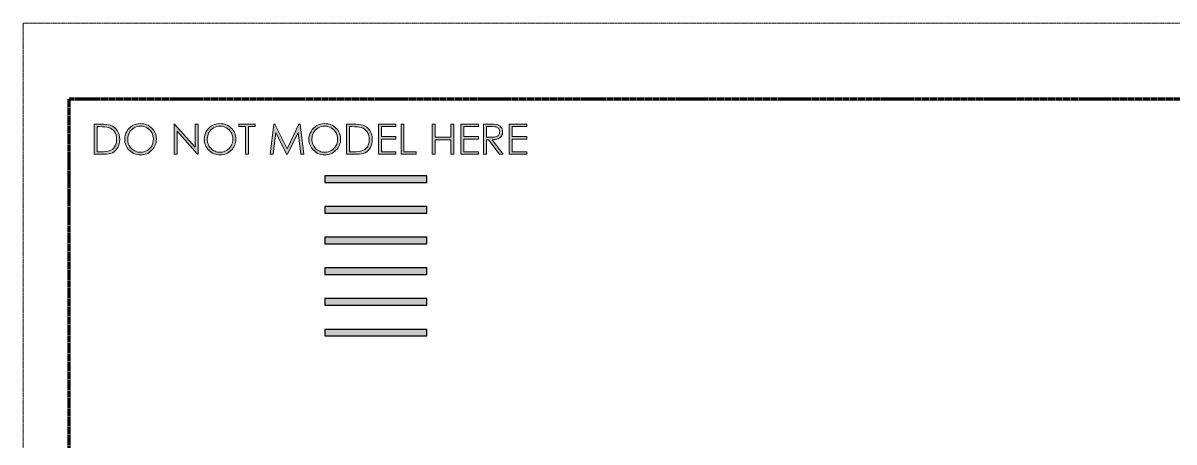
# Model space of a CAD drawing. Header units: inches. Extents: x -10205 to 13964, y -460 to 30702.
# Drawn here: x -195 to 1155, y 514 to 1005 of the extents above; entities that cross this region are included whole.
import ezdxf

# ---------------------------------------------------------------- set-up
doc = ezdxf.new("R2010")
doc.units = ezdxf.units.IN
doc.header["$MEASUREMENT"] = 0
doc.linetypes.add('Aligning Line 1_8_', pattern=[0.25, 0.125, -0.125])
doc.linetypes.add('Double Dash 3_8_', pattern=[1, 0.375, -0.125, 0.125, -0.125, 0.125, -0.125])
for name, color, linetype, lineweight in [('0-1', 7, 'Continuous', 5), ('A-GENM', 5, 'Continuous', 9), ('A-GENM-9', 5, 'Continuous', 5), ('A-WALL-1', 8, 'Continuous', 9), ('A-WALL-2', 23, 'Continuous', 9), ('A-WALL-3', 253, 'Continuous', 25), ('C-PROP-LINE-1', 43, 'Double Dash 3_8_', 70), ('G-ANNO-SYMB', 111, 'Aligning Line 1_8_', 9)]:
    doc.layers.add(name, color=color, linetype=linetype, lineweight=lineweight)
doc.layers.add('0-3', color=255, linetype='Continuous', lineweight=5, transparency=0.9)

# ---------------------------------------------------------------- blocks, each defined once
blk = doc.blocks.new('Family - ___-1195306-SITE PLAN - CAD FILE')
at = {"layer": 'C-PROP-LINE-1'}
for p, q in [((-141.2, -272.7), (-141.2, 916.2)), ((-141.2, 916.2), (1551.6, 916.2))]:
    blk.add_line(p, q, dxfattribs=at)
blk = doc.blocks.new('1750 Ox - 2nd Phase_rvt-1-SITE PLAN - CAD FILE')
at = {"layer": 'A-WALL-1'}
for points in [[(158.6, 818.2), (278.6, 818.2), (278.6, 825.8), (158.6, 825.8)], [(217.6, 782.2), (278.6, 782.2), (278.6, 789.8), (158.6, 789.8), (158.6, 782.2)], [(158.6, 710.2), (278.6, 710.2), (278.6, 717.8), (158.6, 717.8)], [(158.6, 674.2), (278.6, 674.2), (278.6, 681.8), (158.6, 681.8)], [(217.6, 638.2), (278.6, 638.2), (278.6, 645.8), (158.6, 645.8), (158.6, 638.2)]]:
    blk.add_hatch(color=256, dxfattribs=at).paths.add_polyline_path(points, flags=0)
at = {"layer": 'A-WALL-2'}
blk.add_hatch(color=256, dxfattribs=at).paths.add_polyline_path([(217.6, 746.2), (278.6, 746.2), (278.6, 753.8), (158.6, 753.8), (158.6, 746.2)], flags=0)
at = {"layer": 'A-WALL-3'}
for p, q in [((278.6, 825.8), (158.6, 825.8)), ((158.6, 825.8), (158.6, 818.2)), ((278.6, 818.2), (278.6, 825.8)), ((158.6, 818.2), (278.6, 818.2)), ((278.6, 789.8), (158.6, 789.8)), ((158.6, 789.8), (158.6, 782.2)), ((278.6, 782.2), (278.6, 789.8)), ((158.6, 782.2), (278.6, 782.2)), ((278.6, 753.8), (158.6, 753.8)), ((158.6, 753.8), (158.6, 746.2)), ((158.6, 746.2), (278.6, 746.2)), ((278.6, 746.2), (278.6, 753.8)), ((278.6, 717.8), (158.6, 717.8)), ((158.6, 717.8), (158.6, 710.2)), ((278.6, 710.2), (278.6, 717.8)), ((158.6, 710.2), (278.6, 710.2)), ((278.6, 681.8), (158.6, 681.8)), ((158.6, 681.8), (158.6, 674.2)), ((278.6, 674.2), (278.6, 681.8)), ((158.6, 674.2), (278.6, 674.2)), ((278.6, 645.8), (158.6, 645.8)), ((158.6, 645.8), (158.6, 638.2)), ((158.6, 638.2), (278.6, 638.2)), ((278.6, 638.2), (278.6, 645.8))]:
    blk.add_line(p, q, dxfattribs=at)
at = {"layer": '0-3'}
blk.add_blockref('Family - ___-1195306-SITE PLAN - CAD FILE', (0, 0), dxfattribs=at)

msp = doc.modelspace()

# ---------------------------------------------------------------- block references
at = {"layer": '0-1'}
msp.add_blockref('1750 Ox - 2nd Phase_rvt-1-SITE PLAN - CAD FILE', (0, 0), dxfattribs=at)

# ---------------------------------------------------------------- next in the draw order: hatches: boundary and pattern name
at = {"layer": 'A-GENM'}
h = msp.add_hatch(color=256, dxfattribs=at)
h.paths.add_polyline_path([(-108.6, 851.1), (-100.8, 851.1), (-97.6, 851.2), (-94.8, 851.6), (-92.3, 852.2), (-90.4, 853), (-88.6, 854.1), (-87, 855.5), (-85.6, 857.1), (-84.3, 859), (-83.3, 861.1), (-82.6, 863.4), (-82.2, 865.8), (-82, 868.4), (-82.2, 871.4), (-82.7, 874.1), (-83.7, 876.7), (-84.9, 879), (-86.6, 881.1), (-88.4, 882.8), (-91.1, 884.4), (-93.1, 885.3), (-95.2, 885.8), (-97.8, 886.2), (-101, 886.5), (-108.6, 886.5), (-112.1, 886.5), (-112.1, 851.1)], flags=0)
h.paths.add_polyline_path([(-104.5, 854.1), (-108.6, 854.1), (-108.6, 883.6), (-102.5, 883.5), (-99.5, 883.3), (-97, 883), (-95, 882.5), (-92.9, 881.7), (-91.1, 880.6), (-89.3, 879), (-88.1, 877.4), (-87, 875.4), (-86.2, 873.3), (-85.7, 870.9), (-85.6, 867.9), (-85.7, 865.9), (-86.2, 863.6), (-87, 861.4), (-88.1, 859.6), (-89.1, 858.2), (-90.6, 856.9), (-92.4, 855.8), (-94.2, 855), (-95.9, 854.6), (-98.2, 854.3), (-101.1, 854.1)], flags=0)
at = {"layer": 'A-GENM-9'}
h = msp.add_hatch(color=256, dxfattribs=at)
h.paths.add_polyline_path([(-57.4, 850.5), (-55.5, 850.6), (-53.6, 850.9), (-51.7, 851.3), (-50.3, 851.8), (-48.7, 852.6), (-46.8, 853.8), (-45.5, 854.7), (-44.3, 855.8), (-43, 857.2), (-41.9, 858.7), (-41, 860.2), (-40.2, 861.8), (-39.6, 863.4), (-39.2, 865.1), (-39, 867), (-38.9, 868.8), (-39, 870.9), (-39.3, 872.9), (-39.8, 874.8), (-40.5, 876.5), (-41, 877.5), (-41.9, 879.1), (-43, 880.5), (-44.3, 881.8), (-45.7, 883.1), (-47.2, 884.2), (-48.7, 885.1), (-50.4, 885.8), (-52.7, 886.5), (-53.9, 886.8), (-55.8, 887), (-57.7, 887.1), (-60.2, 887), (-62.5, 886.5), (-64.8, 885.8), (-66.9, 884.7), (-68.9, 883.4), (-70.7, 881.8), (-72.3, 880), (-73.6, 878), (-74.7, 875.8), (-75.5, 873.5), (-76, 870.9), (-76.1, 868.4), (-76, 866.3), (-75.8, 865), (-75.2, 863), (-74.7, 861.6), (-74, 860.1), (-73.1, 858.6), (-71.4, 856.6), (-70.1, 855.3), (-69.2, 854.5), (-67.8, 853.5), (-65.9, 852.4), (-64.6, 851.8), (-62.3, 851.1), (-61.2, 850.8), (-59.4, 850.6), (-57.6, 850.5)], flags=0)
h.paths.add_polyline_path([(-57.6, 853.5), (-59.4, 853.6), (-61.2, 853.9), (-62, 854.1), (-63.4, 854.6), (-64.6, 855.2), (-65.9, 855.9), (-67.4, 857.2), (-68.2, 857.9), (-69.5, 859.4), (-70.1, 860.2), (-70.8, 861.5), (-71.5, 862.8), (-72.1, 864.7), (-72.3, 865.6), (-72.5, 867.1), (-72.6, 868.7), (-72.4, 870.8), (-72.1, 872.8), (-71.4, 874.7), (-70.6, 876.5), (-69.4, 878.3), (-67.8, 880), (-66.7, 881), (-64.8, 882.3), (-63.3, 883), (-61.4, 883.7), (-59.5, 884), (-57.6, 884.2), (-55.6, 884), (-53.7, 883.7), (-51.8, 883), (-49.5, 881.8), (-48.3, 881), (-46.8, 879.7), (-45.5, 878.2), (-44.4, 876.5), (-43.5, 874.8), (-42.9, 872.9), (-42.6, 870.9), (-42.4, 868.8), (-42.6, 866.7), (-42.9, 864.7), (-43.5, 862.8), (-44.4, 861), (-45.5, 859.4), (-47.1, 857.6), (-48.7, 856.3), (-49.9, 855.5), (-51.8, 854.6), (-53.6, 854), (-55.5, 853.6), (-57, 853.5)], flags=0)
for points in [[(10.1, 851.1), (10.1, 886.5), (6.6, 886.5), (6.6, 859.3), (-17.5, 886.5), (-18.2, 886.5), (-18.2, 851.1), (-14.7, 851.1), (-14.7, 878.3), (9.3, 851.1), (9.9, 851.1)], [(65.7, 851.1), (69.2, 851.1), (69.2, 883.6), (76.9, 883.6), (76.9, 886.5), (58, 886.5), (58, 883.6), (65.7, 883.6), (65.7, 876.5)], [(98.2, 851.1), (101.4, 876.5), (113.7, 851.1), (115.1, 851.1), (127.4, 876.5), (130.6, 851.1), (134.2, 851.1), (129.7, 886.5), (128.4, 886.5), (114.4, 857.6), (100.3, 886.5), (99.1, 886.5), (94.6, 851.1)], [(221.6, 851.1), (242.3, 851.1), (242.3, 854.1), (225.2, 854.1), (225.2, 868.8), (242.3, 868.8), (242.3, 871.8), (225.2, 871.8), (225.2, 883.6), (242.3, 883.6), (242.3, 886.5), (221.6, 886.5)], [(251.7, 851.1), (265.9, 851.1), (265.9, 854.1), (251.7, 854.1), (251.7, 886.5), (248.2, 886.5), (248.2, 851.1)], [(288.4, 851.1), (288.4, 868.2), (306.7, 868.2), (306.7, 851.1), (310.2, 851.1), (310.2, 886.5), (306.7, 886.5), (306.7, 871.2), (288.4, 871.2), (288.4, 886.5), (284.8, 886.5), (284.8, 851.1)], [(318.5, 851.1), (339.2, 851.1), (339.2, 854.1), (322, 854.1), (322, 868.8), (339.2, 868.8), (339.2, 871.8), (322, 871.8), (322, 883.6), (339.2, 883.6), (339.2, 886.5), (318.5, 886.5)], [(375.2, 851.1), (395.9, 851.1), (395.9, 854.1), (378.7, 854.1), (378.7, 868.8), (395.9, 868.8), (395.9, 871.8), (378.7, 871.8), (378.7, 883.6), (395.9, 883.6), (395.9, 886.5), (375.2, 886.5)]]:
    msp.add_hatch(color=256, dxfattribs=at).paths.add_polyline_path(points, flags=0)
h = msp.add_hatch(color=256, dxfattribs=at)
h.paths.add_polyline_path([(35.9, 850.5), (37.8, 850.6), (39.7, 850.9), (41.6, 851.3), (43.1, 851.8), (44.7, 852.6), (46.6, 853.8), (47.8, 854.7), (49, 855.8), (50.3, 857.2), (51.8, 859.3), (52.3, 860.2), (53.1, 861.8), (53.7, 863.4), (54.1, 865.1), (54.4, 867), (54.4, 868.8), (54.3, 870.9), (54, 872.9), (53.5, 874.8), (52.8, 876.5), (52.3, 877.5), (51.4, 879.1), (50.3, 880.5), (49, 881.8), (47, 883.6), (46.2, 884.2), (44.6, 885.1), (43, 885.8), (40.6, 886.5), (39.5, 886.8), (37.6, 887), (35.6, 887.1), (33.2, 887), (30.8, 886.5), (28.6, 885.8), (26.4, 884.7), (24.4, 883.4), (22.6, 881.8), (21, 880), (19.7, 878), (18.6, 875.8), (17.8, 873.5), (17.4, 871.1), (17.2, 868.7), (17.4, 866.3), (17.6, 865), (18.1, 863), (18.6, 861.6), (19.3, 860.1), (20.3, 858.6), (21.4, 857.2), (23.2, 855.3), (24.1, 854.5), (25.5, 853.5), (27.5, 852.4), (28.7, 851.8), (31, 851.1), (32.1, 850.8), (34, 850.6), (35.8, 850.5)], flags=0)
h.paths.add_polyline_path([(35.8, 853.5), (34, 853.6), (32.1, 853.9), (31.4, 854.1), (29.9, 854.6), (28.7, 855.2), (27.5, 855.9), (25.9, 857.2), (25.2, 857.9), (23.9, 859.3), (23.2, 860.2), (22.5, 861.5), (21.9, 862.8), (21.3, 864.7), (21, 865.6), (20.8, 867.1), (20.8, 868.7), (20.9, 870.8), (21.3, 872.8), (21.9, 874.7), (22.8, 876.5), (23.8, 878.2), (25.5, 880), (26.6, 881), (28.6, 882.3), (30.1, 883), (31.9, 883.7), (33.8, 884), (35.8, 884.2), (37.7, 884), (39.9, 883.6), (41.5, 883), (43.8, 881.8), (45.1, 881), (46.5, 879.7), (47.9, 878.2), (49, 876.5), (49.8, 874.8), (50.4, 872.9), (50.8, 870.9), (50.9, 868.8), (50.8, 866.7), (50.4, 864.7), (49.8, 862.8), (48.9, 861), (47.8, 859.3), (46.2, 857.6), (44.7, 856.3), (43.4, 855.5), (41.5, 854.6), (39.7, 854), (37.8, 853.6), (36.3, 853.5)], flags=0)
h = msp.add_hatch(color=256, dxfattribs=at)
h.paths.add_polyline_path([(158.8, 850.5), (160.7, 850.6), (162.6, 850.9), (164.5, 851.3), (165.9, 851.8), (167.5, 852.6), (169.1, 853.5), (170.7, 854.7), (171.9, 855.8), (173.2, 857.2), (174.3, 858.7), (175.2, 860.2), (176, 861.8), (176.5, 863.4), (177, 865.1), (177.2, 867), (177.3, 868.8), (177.2, 870.9), (176.9, 872.9), (176.4, 874.8), (176, 875.9), (175.2, 877.5), (174.3, 879.1), (172.7, 881), (171.8, 881.9), (169.8, 883.6), (169, 884.2), (167.5, 885.1), (165.8, 885.8), (163.5, 886.5), (162.3, 886.8), (160.4, 887), (158.5, 887.1), (156, 887), (153.7, 886.5), (151.4, 885.8), (149.3, 884.7), (147.3, 883.4), (145.5, 881.8), (143.9, 880), (142.6, 878), (141.5, 875.8), (140.7, 873.5), (140.2, 871.1), (140.1, 868.7), (140.2, 866.3), (140.4, 865), (141, 863), (141.5, 861.6), (142.2, 860.1), (143.1, 858.6), (144.8, 856.6), (146.1, 855.3), (147, 854.5), (148.4, 853.5), (150.3, 852.4), (151.6, 851.8), (153.9, 851.1), (155, 850.8), (156.8, 850.6), (158.6, 850.5)], flags=0)
h.paths.add_polyline_path([(158.6, 853.5), (156.8, 853.6), (155, 853.9), (154.2, 854.1), (152.9, 854.6), (151.6, 855.2), (150.3, 855.9), (148.8, 857.2), (148, 857.9), (147, 859), (146.1, 860.2), (145.4, 861.5), (144.7, 862.8), (144.1, 864.7), (143.9, 865.6), (143.7, 867.1), (143.6, 868.7), (143.8, 870.8), (144.1, 872.8), (144.8, 874.7), (145.6, 876.5), (146.7, 878.2), (148.4, 880), (149.5, 881), (151.4, 882.3), (152.9, 883), (154.8, 883.7), (156.7, 884), (158.6, 884.2), (160.6, 884), (162.7, 883.6), (164.4, 883), (166.2, 882.1), (167.9, 881), (169.4, 879.7), (170.7, 878.2), (171.8, 876.6), (172.7, 874.8), (173.3, 872.9), (173.6, 870.9), (173.8, 868.8), (173.6, 866.7), (173.3, 864.7), (172.7, 862.8), (171.8, 861), (170.7, 859.4), (169.1, 857.6), (167.5, 856.3), (166.3, 855.5), (164.5, 854.6), (162.6, 854), (160.7, 853.6)], flags=0)
h = msp.add_hatch(color=256, dxfattribs=at)
h.paths.add_polyline_path([(184.4, 851.1), (195.8, 851.1), (198.9, 851.2), (201.7, 851.6), (204.2, 852.2), (206.2, 853), (207.9, 854.1), (209.6, 855.5), (211, 857.1), (212.2, 859), (213.2, 861.1), (213.9, 863.4), (214.4, 865.8), (214.5, 868.4), (214.3, 871.4), (213.8, 874.1), (212.9, 876.7), (211.6, 879), (210, 881.1), (208.1, 882.8), (205.5, 884.4), (203.5, 885.3), (201.4, 885.8), (198.7, 886.2), (195.5, 886.5), (187.9, 886.5), (184.4, 886.5)], flags=0)
h.paths.add_polyline_path([(187.9, 854.1), (187.9, 883.6), (194, 883.5), (197.1, 883.3), (199.6, 883), (201.5, 882.5), (203.6, 881.7), (205.5, 880.6), (207.2, 879), (208.5, 877.4), (209.6, 875.4), (210.4, 872.8), (210.8, 870.9), (211, 867.9), (210.8, 865.9), (210.4, 863.6), (209.5, 861.4), (208.7, 859.8), (207.4, 858.2), (205.9, 856.9), (204.1, 855.8), (202.3, 855), (200.6, 854.6), (198.3, 854.3), (195.5, 854.1), (192.1, 854.1)], flags=0)
h = msp.add_hatch(color=256, dxfattribs=at)
h.paths.add_polyline_path([(348.6, 851.1), (348.6, 868.2), (350.8, 868.2), (363.8, 851.1), (368.1, 851.1), (355.1, 868.2), (358.2, 868.4), (359.1, 868.5), (361.1, 869), (362.5, 869.5), (363.8, 870.2), (364.5, 870.7), (365.5, 871.7), (366.4, 873), (366.7, 873.6), (367.2, 874.8), (367.4, 876.1), (367.5, 877.4), (367.4, 879), (367, 880.5), (366.1, 882.2), (365.5, 883.1), (364.4, 884.1), (363.2, 885), (361.8, 885.6), (360.3, 886.1), (357.2, 886.4), (348.6, 886.5), (345.1, 886.5), (345.1, 851.1)], flags=0)
h.paths.add_polyline_path([(354.9, 871.1), (348.6, 871.2), (348.6, 883.6), (355.1, 883.6), (358.2, 883.4), (359.4, 883.2), (360.4, 882.9), (361.1, 882.6), (361.8, 882.1), (362.5, 881.5), (363, 880.8), (363.4, 880), (363.8, 878.8), (363.9, 878.3), (364, 877.4), (363.8, 876), (363.7, 875.7), (363.4, 874.8), (363, 874), (362.4, 873.3), (361.8, 872.7), (361.1, 872.2), (360.3, 871.8), (359.1, 871.5), (358, 871.3), (355, 871.2)], flags=0)

# ---------------------------------------------------------------- next in the draw order: linework, layer by layer
at = {"layer": 'A-GENM'}
for p, q in [((-104.7, 886.5), (-112.1, 886.5)), ((-112.1, 886.5), (-112.1, 851.1)), ((-108.6, 854.1), (-108.6, 883.6)), ((-108.6, 883.6), (-106.1, 883.6)), ((-106.1, 883.6), (-102.5, 883.5)), ((-101, 886.5), (-104.7, 886.5)), ((-102.5, 883.5), (-99.5, 883.3)), ((-97.8, 886.2), (-101, 886.5)), ((-99.5, 883.3), (-97, 883)), ((-95.2, 885.8), (-97.8, 886.2)), ((-97, 883), (-95, 882.5)), ((-93.1, 885.3), (-95.2, 885.8)), ((-95, 882.5), (-92.9, 881.7)), ((-90.6, 884.2), (-93.1, 885.3)), ((-92.9, 881.7), (-91.1, 880.6)), ((-91.1, 880.6), (-89.4, 879.1)), ((-88.4, 882.8), (-90.6, 884.2)), ((-89.4, 879.1), (-88.1, 877.4)), ((-86.6, 881.1), (-88.4, 882.8)), ((-84.9, 879), (-86.6, 881.1)), ((-83.7, 876.7), (-84.9, 879)), ((-72.3, 880), (-73.6, 878)), ((-70.7, 881.8), (-72.3, 880)), ((-68.9, 883.4), (-70.7, 881.8)), ((-70.6, 876.5), (-69.5, 878.2)), ((-69.5, 878.2), (-68.2, 879.7)), ((-66.9, 884.7), (-68.9, 883.4)), ((-68.2, 879.7), (-66.7, 881)), ((-64.8, 885.8), (-66.9, 884.7)), ((-66.7, 881), (-65.1, 882.1)), ((-65.1, 882.1), (-63.3, 883)), ((-62.5, 886.5), (-64.8, 885.8)), ((-63.3, 883), (-61.4, 883.7)), ((-60.2, 887), (-62.5, 886.5)), ((-61.4, 883.7), (-59.5, 884)), ((-57.7, 887.1), (-60.2, 887)), ((-59.5, 884), (-57.6, 884.2)), ((-55.8, 887), (-57.7, 887.1)), ((-57.6, 884.2), (-55.6, 884)), ((-53.9, 886.8), (-55.8, 887)), ((-55.6, 884), (-53.7, 883.7)), ((-52.1, 886.4), (-53.9, 886.8)), ((-53.7, 883.7), (-51.8, 883)), ((-50.4, 885.8), (-52.1, 886.4)), ((-51.8, 883), (-50, 882.1)), ((-48.7, 885.1), (-50.4, 885.8)), ((-50, 882.1), (-48.3, 881)), ((-47.2, 884.2), (-48.7, 885.1)), ((-48.3, 881), (-46.8, 879.7)), ((-45.7, 883.1), (-47.2, 884.2)), ((-46.8, 879.7), (-45.5, 878.2)), ((-44.3, 881.8), (-45.7, 883.1)), ((-45.5, 878.2), (-44.4, 876.6)), ((-43, 880.5), (-44.3, 881.8)), ((-41.9, 879.1), (-43, 880.5)), ((-41, 877.5), (-41.9, 879.1)), ((-17.5, 886.5), (-18.2, 886.5)), ((-18.2, 886.5), (-18.2, 851.1)), ((6.6, 859.3), (-17.5, 886.5)), ((-14.7, 851.1), (-14.7, 878.3)), ((-14.7, 878.3), (9.3, 851.1)), ((10.1, 886.5), (6.6, 886.5)), ((6.6, 886.5), (6.6, 859.3)), ((10.1, 851.1), (10.1, 886.5)), ((21, 880), (19.7, 878)), ((22.6, 881.8), (21, 880)), ((24.4, 883.4), (22.6, 881.8)), ((22.8, 876.5), (23.8, 878.2)), ((23.8, 878.2), (25.1, 879.7)), ((26.4, 884.7), (24.4, 883.4)), ((25.1, 879.7), (26.6, 881)), ((28.6, 885.8), (26.4, 884.7)), ((26.6, 881), (28.3, 882.1)), ((28.3, 882.1), (30.1, 883)), ((30.8, 886.5), (28.6, 885.8)), ((30.1, 883), (31.9, 883.7)), ((33.2, 887), (30.8, 886.5)), ((31.9, 883.7), (33.8, 884)), ((35.6, 887.1), (33.2, 887)), ((33.8, 884), (35.8, 884.2)), ((37.6, 887), (35.6, 887.1)), ((35.8, 884.2), (37.7, 884)), ((39.5, 886.8), (37.6, 887)), ((37.7, 884), (39.7, 883.7)), ((41.3, 886.4), (39.5, 886.8)), ((39.7, 883.7), (41.5, 883)), ((43, 885.8), (41.3, 886.4)), ((41.5, 883), (43.4, 882.1)), ((44.6, 885.1), (43, 885.8)), ((43.4, 882.1), (45.1, 881)), ((46.2, 884.2), (44.6, 885.1)), ((45.1, 881), (46.5, 879.7)), ((47.6, 883.1), (46.2, 884.2)), ((46.5, 879.7), (47.8, 878.2)), ((49, 881.8), (47.6, 883.1)), ((47.8, 878.2), (48.9, 876.6)), ((50.3, 880.5), (49, 881.8)), ((51.4, 879.1), (50.3, 880.5)), ((52.3, 877.5), (51.4, 879.1)), ((76.9, 886.5), (58, 886.5)), ((58, 886.5), (58, 883.6)), ((58, 883.6), (65.7, 883.6)), ((65.7, 883.6), (65.7, 851.1)), ((69.2, 851.1), (69.2, 883.6)), ((69.2, 883.6), (76.9, 883.6)), ((76.9, 883.6), (76.9, 886.5)), ((99.1, 886.5), (94.6, 851.1)), ((100.3, 886.5), (99.1, 886.5)), ((114.4, 857.6), (100.3, 886.5)), ((128.4, 886.5), (114.4, 857.6)), ((129.7, 886.5), (128.4, 886.5)), ((134.2, 851.1), (129.7, 886.5)), ((143.9, 880), (142.6, 878)), ((145.5, 881.8), (143.9, 880)), ((147.3, 883.4), (145.5, 881.8)), ((145.6, 876.5), (146.7, 878.2)), ((146.7, 878.2), (148, 879.7)), ((149.3, 884.7), (147.3, 883.4)), ((148, 879.7), (149.5, 881)), ((151.4, 885.8), (149.3, 884.7)), ((149.5, 881), (151.1, 882.1)), ((151.1, 882.1), (152.9, 883)), ((153.7, 886.5), (151.4, 885.8)), ((152.9, 883), (154.8, 883.7)), ((156, 887), (153.7, 886.5)), ((154.8, 883.7), (156.7, 884)), ((158.5, 887.1), (156, 887)), ((156.7, 884), (158.6, 884.2)), ((160.4, 887), (158.5, 887.1)), ((158.6, 884.2), (160.6, 884)), ((162.3, 886.8), (160.4, 887)), ((160.6, 884), (162.5, 883.7)), ((164.1, 886.4), (162.3, 886.8)), ((162.5, 883.7), (164.4, 883)), ((165.8, 885.8), (164.1, 886.4)), ((164.4, 883), (166.2, 882.1)), ((167.5, 885.1), (165.8, 885.8)), ((166.2, 882.1), (167.9, 881)), ((169, 884.2), (167.5, 885.1)), ((167.9, 881), (169.4, 879.7)), ((170.5, 883.1), (169, 884.2)), ((169.4, 879.7), (170.7, 878.2)), ((171.9, 881.8), (170.5, 883.1)), ((170.7, 878.2), (171.8, 876.6)), ((173.2, 880.5), (171.9, 881.8)), ((174.3, 879.1), (173.2, 880.5)), ((175.2, 877.5), (174.3, 879.1)), ((191.8, 886.5), (184.4, 886.5)), ((184.4, 886.5), (184.4, 851.1)), ((187.9, 854.1), (187.9, 883.6)), ((187.9, 883.6), (190.5, 883.6)), ((190.5, 883.6), (194, 883.5)), ((195.5, 886.5), (191.8, 886.5)), ((194, 883.5), (197.1, 883.3)), ((198.7, 886.2), (195.5, 886.5)), ((197.1, 883.3), (199.6, 883)), ((201.4, 885.8), (198.7, 886.2)), ((199.6, 883), (201.5, 882.5)), ((203.5, 885.3), (201.4, 885.8)), ((201.5, 882.5), (203.6, 881.7)), ((205.9, 884.2), (203.5, 885.3)), ((203.6, 881.7), (205.5, 880.6)), ((205.5, 880.6), (207.1, 879.1)), ((208.1, 882.8), (205.9, 884.2)), ((207.1, 879.1), (208.5, 877.4)), ((210, 881.1), (208.1, 882.8)), ((211.6, 879), (210, 881.1)), ((212.9, 876.7), (211.6, 879)), ((221.6, 886.5), (221.6, 851.1)), ((242.3, 886.5), (221.6, 886.5)), ((225.2, 871.8), (225.2, 883.6)), ((225.2, 883.6), (242.3, 883.6)), ((242.3, 883.6), (242.3, 886.5)), ((248.2, 886.5), (248.2, 851.1)), ((251.7, 886.5), (248.2, 886.5)), ((251.7, 854.1), (251.7, 886.5)), ((284.8, 886.5), (284.8, 851.1)), ((288.4, 886.5), (284.8, 886.5)), ((288.4, 871.2), (288.4, 886.5)), ((310.2, 886.5), (306.7, 886.5)), ((306.7, 886.5), (306.7, 871.2)), ((310.2, 851.1), (310.2, 886.5)), ((318.5, 886.5), (318.5, 851.1)), ((339.2, 886.5), (318.5, 886.5)), ((322, 871.8), (322, 883.6)), ((322, 883.6), (339.2, 883.6)), ((339.2, 883.6), (339.2, 886.5)), ((345.1, 886.5), (345.1, 851.1)), ((352.2, 886.5), (345.1, 886.5)), ((348.6, 883.6), (355, 883.6)), ((348.6, 871.2), (348.6, 883.6)), ((357.2, 886.4), (352.2, 886.5)), ((355, 883.6), (358.2, 883.4)), ((360.3, 886.1), (357.2, 886.4)), ((358.2, 883.4), (359.4, 883.2)), ((359.4, 883.2), (360.4, 882.9)), ((361.8, 885.6), (360.3, 886.1)), ((360.4, 882.9), (361.1, 882.6)), ((361.1, 882.6), (361.8, 882.1)), ((363.2, 885), (361.8, 885.6)), ((361.8, 882.1), (362.4, 881.5)), ((362.4, 881.5), (363, 880.8)), ((363, 880.8), (363.4, 880)), ((364.4, 884.1), (363.2, 885)), ((363.4, 880), (363.7, 879.2)), ((363.7, 879.2), (363.9, 878.4)), ((363.9, 878.4), (364, 877.5)), ((365.5, 883.1), (364.4, 884.1)), ((366.4, 881.9), (365.5, 883.1)), ((367, 880.5), (366.4, 881.9)), ((367.4, 879), (367, 880.5)), ((367.5, 877.4), (367.4, 879)), ((375.2, 886.5), (375.2, 851.1)), ((395.9, 886.5), (375.2, 886.5)), ((378.7, 871.8), (378.7, 883.6)), ((378.7, 883.6), (395.9, 883.6)), ((395.9, 883.6), (395.9, 886.5)), ((-88.1, 877.4), (-87, 875.4)), ((-87, 875.4), (-86.2, 873.3)), ((-86.2, 873.3), (-85.7, 870.9)), ((-85.7, 865.9), (-86.1, 863.7)), ((-85.7, 870.9), (-85.6, 868.4)), ((-85.6, 868.4), (-85.7, 865.9)), ((-82.7, 874.1), (-83.7, 876.7)), ((-82.2, 871.4), (-82.7, 874.1)), ((-82.6, 863.4), (-82.2, 865.8)), ((-82, 868.4), (-82.2, 871.4)), ((-82.2, 865.8), (-82, 868.4)), ((-76, 871.1), (-76.1, 868.7)), ((-76.1, 868.7), (-76, 866.8)), ((-75.5, 873.5), (-76, 871.1)), ((-76, 866.8), (-75.8, 865)), ((-75.8, 865), (-75.3, 863.3)), ((-74.7, 875.8), (-75.5, 873.5)), ((-73.6, 878), (-74.7, 875.8)), ((-72.6, 868.7), (-72.4, 870.8)), ((-72.5, 867.1), (-72.6, 868.7)), ((-72.3, 865.6), (-72.5, 867.1)), ((-72.4, 870.8), (-72.1, 872.8)), ((-71.9, 864.2), (-72.3, 865.6)), ((-72.1, 872.8), (-71.4, 874.7)), ((-71.4, 874.7), (-70.6, 876.5)), ((-44.4, 876.6), (-43.5, 874.8)), ((-43.5, 874.8), (-42.9, 872.9)), ((-42.9, 864.7), (-43.5, 862.8)), ((-42.9, 872.9), (-42.6, 870.9)), ((-42.6, 866.7), (-42.9, 864.7)), ((-42.6, 870.9), (-42.4, 868.8)), ((-42.4, 868.8), (-42.6, 866.7)), ((-40.2, 875.9), (-41, 877.5)), ((-39.7, 874.3), (-40.2, 875.9)), ((-39.2, 872.5), (-39.7, 874.3)), ((-39.6, 863.4), (-39.2, 865.1)), ((-39, 870.7), (-39.2, 872.5)), ((-39.2, 865.1), (-39, 867)), ((-38.9, 868.8), (-39, 870.7)), ((-39, 867), (-38.9, 868.8)), ((17.4, 871.1), (17.2, 868.7)), ((17.2, 868.7), (17.3, 866.8)), ((17.3, 866.8), (17.6, 865)), ((17.8, 873.5), (17.4, 871.1)), ((17.6, 865), (18, 863.3)), ((18.6, 875.8), (17.8, 873.5)), ((19.7, 878), (18.6, 875.8)), ((20.8, 868.7), (20.9, 870.8)), ((20.8, 867.1), (20.8, 868.7)), ((21, 865.6), (20.8, 867.1)), ((20.9, 870.8), (21.3, 872.8)), ((21.4, 864.2), (21, 865.6)), ((21.3, 872.8), (21.9, 874.7)), ((21.9, 874.7), (22.8, 876.5)), ((48.9, 876.6), (49.8, 874.8)), ((49.8, 874.8), (50.4, 872.9)), ((50.4, 864.7), (49.8, 862.8)), ((50.4, 872.9), (50.8, 870.9)), ((50.8, 866.7), (50.4, 864.7)), ((50.8, 870.9), (50.9, 868.8)), ((50.9, 868.8), (50.8, 866.7)), ((53.1, 875.9), (52.3, 877.5)), ((53.7, 874.3), (53.1, 875.9)), ((54.1, 872.5), (53.7, 874.3)), ((53.7, 863.4), (54.1, 865.1)), ((54.4, 870.7), (54.1, 872.5)), ((54.1, 865.1), (54.4, 867)), ((54.4, 868.8), (54.4, 870.7)), ((54.4, 867), (54.4, 868.8)), ((98.2, 851.1), (101.4, 876.5)), ((101.4, 876.5), (113.7, 851.1)), ((115.1, 851.1), (127.4, 876.5)), ((127.4, 876.5), (130.6, 851.1)), ((140.2, 871.1), (140.1, 868.7)), ((140.1, 868.7), (140.2, 866.8)), ((140.7, 873.5), (140.2, 871.1)), ((140.2, 866.8), (140.4, 865)), ((140.4, 865), (140.9, 863.3)), ((141.5, 875.8), (140.7, 873.5)), ((142.6, 878), (141.5, 875.8)), ((143.6, 868.7), (143.8, 870.8)), ((143.7, 867.1), (143.6, 868.7)), ((143.9, 865.6), (143.7, 867.1)), ((143.8, 870.8), (144.1, 872.8)), ((144.3, 864.2), (143.9, 865.6)), ((144.1, 872.8), (144.8, 874.7)), ((144.8, 874.7), (145.6, 876.5)), ((171.8, 876.6), (172.7, 874.8)), ((172.7, 874.8), (173.3, 872.9)), ((173.3, 864.7), (172.7, 862.8)), ((173.3, 872.9), (173.6, 870.9)), ((173.6, 866.7), (173.3, 864.7)), ((173.6, 870.9), (173.8, 868.8)), ((173.8, 868.8), (173.6, 866.7)), ((176, 875.9), (175.2, 877.5)), ((176.5, 874.3), (176, 875.9)), ((177, 872.5), (176.5, 874.3)), ((176.5, 863.4), (177, 865.1)), ((177.2, 870.7), (177, 872.5)), ((177, 865.1), (177.2, 867)), ((177.3, 868.8), (177.2, 870.7)), ((177.2, 867), (177.3, 868.8)), ((208.5, 877.4), (209.6, 875.4)), ((209.6, 875.4), (210.4, 873.3)), ((210.4, 873.3), (210.8, 870.9)), ((210.8, 865.9), (210.4, 863.7)), ((210.8, 870.9), (211, 868.4)), ((211, 868.4), (210.8, 865.9)), ((213.8, 874.1), (212.9, 876.7)), ((214.3, 871.4), (213.8, 874.1)), ((213.9, 863.4), (214.4, 865.8)), ((214.5, 868.4), (214.3, 871.4)), ((214.4, 865.8), (214.5, 868.4)), ((242.3, 871.8), (225.2, 871.8)), ((225.2, 854.1), (225.2, 868.8)), ((225.2, 868.8), (242.3, 868.8)), ((242.3, 868.8), (242.3, 871.8)), ((306.7, 871.2), (288.4, 871.2)), ((288.4, 851.1), (288.4, 868.2)), ((288.4, 868.2), (306.7, 868.2)), ((306.7, 868.2), (306.7, 851.1)), ((339.2, 871.8), (322, 871.8)), ((322, 854.1), (322, 868.8)), ((322, 868.8), (339.2, 868.8)), ((339.2, 868.8), (339.2, 871.8)), ((354.9, 871.1), (348.6, 871.2)), ((348.6, 851.1), (348.6, 868.2)), ((348.6, 868.2), (350.8, 868.2)), ((350.8, 868.2), (363.8, 851.1)), ((358, 871.3), (354.9, 871.1)), ((355.1, 868.2), (357.3, 868.3)), ((368.1, 851.1), (355.1, 868.2)), ((357.3, 868.3), (359.1, 868.5)), ((359.3, 871.5), (358, 871.3)), ((359.1, 868.5), (360.8, 868.9)), ((360.3, 871.8), (359.3, 871.5)), ((361.1, 872.2), (360.3, 871.8)), ((360.8, 868.9), (362.2, 869.3)), ((361.8, 872.7), (361.1, 872.2)), ((362.5, 873.3), (361.8, 872.7)), ((362.2, 869.3), (363.4, 869.9)), ((363, 874.1), (362.5, 873.3)), ((363.4, 874.8), (363, 874.1)), ((363.7, 875.7), (363.4, 874.8)), ((363.4, 869.9), (364.5, 870.7)), ((363.9, 876.5), (363.7, 875.7)), ((364, 877.5), (363.9, 876.5)), ((364.5, 870.7), (365.4, 871.5)), ((365.4, 871.5), (366.1, 872.5)), ((366.1, 872.5), (366.7, 873.6)), ((366.7, 873.6), (367.2, 874.8)), ((367.2, 874.8), (367.4, 876.1)), ((367.4, 876.1), (367.5, 877.4)), ((395.9, 871.8), (378.7, 871.8)), ((378.7, 854.1), (378.7, 868.8)), ((378.7, 868.8), (395.9, 868.8)), ((395.9, 868.8), (395.9, 871.8)), ((-112.1, 851.1), (-100.8, 851.1)), ((-104.5, 854.1), (-108.6, 854.1)), ((-101.1, 854.1), (-104.5, 854.1)), ((-98.2, 854.3), (-101.1, 854.1)), ((-100.8, 851.1), (-97.6, 851.2)), ((-95.9, 854.6), (-98.2, 854.3)), ((-97.6, 851.2), (-94.8, 851.6)), ((-94.2, 855), (-95.9, 854.6)), ((-94.8, 851.6), (-92.4, 852.2)), ((-92.3, 855.8), (-94.2, 855)), ((-92.4, 852.2), (-90.4, 853)), ((-90.6, 856.9), (-92.3, 855.8)), ((-89.1, 858.2), (-90.6, 856.9)), ((-90.4, 853), (-88.6, 854.1)), ((-87.9, 859.8), (-89.1, 858.2)), ((-88.6, 854.1), (-87, 855.5)), ((-86.9, 861.7), (-87.9, 859.8)), ((-87, 855.5), (-85.6, 857.1)), ((-86.1, 863.7), (-86.9, 861.7)), ((-85.6, 857.1), (-84.3, 859)), ((-84.3, 859), (-83.3, 861.1)), ((-83.3, 861.1), (-82.6, 863.4)), ((-75.3, 863.3), (-74.8, 861.7)), ((-74.8, 861.7), (-74, 860.1)), ((-74, 860.1), (-73.1, 858.6)), ((-73.1, 858.6), (-72, 857.2)), ((-72, 857.2), (-70.7, 855.8)), ((-71.5, 862.8), (-71.9, 864.2)), ((-70.8, 861.5), (-71.5, 862.8)), ((-70.1, 860.2), (-70.8, 861.5)), ((-70.7, 855.8), (-69.3, 854.6)), ((-69.2, 859), (-70.1, 860.2)), ((-69.3, 854.6), (-67.8, 853.5)), ((-68.2, 857.9), (-69.2, 859)), ((-67, 856.8), (-68.2, 857.9)), ((-67.8, 853.5), (-66.3, 852.6)), ((-65.9, 855.9), (-67, 856.8)), ((-66.3, 852.6), (-64.7, 851.8)), ((-64.6, 855.2), (-65.9, 855.9)), ((-64.7, 851.8), (-63, 851.3)), ((-63.3, 854.6), (-64.6, 855.2)), ((-62, 854.1), (-63.3, 854.6)), ((-63, 851.3), (-61.2, 850.8)), ((-60.6, 853.7), (-62, 854.1)), ((-59.1, 853.5), (-60.6, 853.7)), ((-57.6, 853.5), (-59.1, 853.5)), ((-55.5, 853.6), (-57.6, 853.5)), ((-53.6, 854), (-55.5, 853.6)), ((-53.7, 850.8), (-52, 851.3)), ((-51.7, 854.6), (-53.6, 854)), ((-52, 851.3), (-50.3, 851.8)), ((-49.9, 855.5), (-51.7, 854.6)), ((-50.3, 851.8), (-48.7, 852.6)), ((-48.2, 856.6), (-49.9, 855.5)), ((-48.7, 852.6), (-47.1, 853.5)), ((-46.8, 857.9), (-48.2, 856.6)), ((-47.1, 853.5), (-45.7, 854.6)), ((-45.5, 859.4), (-46.8, 857.9)), ((-45.7, 854.6), (-44.3, 855.8)), ((-44.4, 861), (-45.5, 859.4)), ((-43.5, 862.8), (-44.4, 861)), ((-44.3, 855.8), (-43, 857.2)), ((-43, 857.2), (-41.9, 858.7)), ((-41.9, 858.7), (-41, 860.2)), ((-41, 860.2), (-40.2, 861.8)), ((-40.2, 861.8), (-39.6, 863.4)), ((-18.2, 851.1), (-14.7, 851.1)), ((9.3, 851.1), (10.1, 851.1)), ((18, 863.3), (18.6, 861.7)), ((18.6, 861.7), (19.3, 860.1)), ((19.3, 860.1), (20.3, 858.6)), ((20.3, 858.6), (21.4, 857.2)), ((21.9, 862.8), (21.4, 864.2)), ((21.4, 857.2), (22.6, 855.8)), ((22.5, 861.5), (21.9, 862.8)), ((23.2, 860.2), (22.5, 861.5)), ((22.6, 855.8), (24, 854.6)), ((24.1, 859), (23.2, 860.2)), ((24, 854.6), (25.5, 853.5)), ((25.2, 857.9), (24.1, 859)), ((26.3, 856.8), (25.2, 857.9)), ((25.5, 853.5), (27, 852.6)), ((27.5, 855.9), (26.3, 856.8)), ((27, 852.6), (28.6, 851.8)), ((28.7, 855.2), (27.5, 855.9)), ((28.6, 851.8), (30.3, 851.3)), ((30, 854.6), (28.7, 855.2)), ((31.4, 854.1), (30, 854.6)), ((30.3, 851.3), (32.1, 850.8)), ((32.8, 853.7), (31.4, 854.1)), ((34.2, 853.5), (32.8, 853.7)), ((35.8, 853.5), (34.2, 853.5)), ((37.8, 853.6), (35.8, 853.5)), ((39.7, 854), (37.8, 853.6)), ((39.6, 850.8), (41.4, 851.3)), ((41.6, 854.6), (39.7, 854)), ((41.4, 851.3), (43.1, 851.8)), ((43.4, 855.5), (41.6, 854.6)), ((43.1, 851.8), (44.7, 852.6)), ((45.1, 856.6), (43.4, 855.5)), ((44.7, 852.6), (46.2, 853.5)), ((46.6, 857.9), (45.1, 856.6)), ((46.2, 853.5), (47.7, 854.6)), ((47.8, 859.4), (46.6, 857.9)), ((47.7, 854.6), (49, 855.8)), ((48.9, 861), (47.8, 859.4)), ((49.8, 862.8), (48.9, 861)), ((49, 855.8), (50.3, 857.2)), ((50.3, 857.2), (51.4, 858.7)), ((51.4, 858.7), (52.3, 860.2)), ((52.3, 860.2), (53.1, 861.8)), ((53.1, 861.8), (53.7, 863.4)), ((65.7, 851.1), (69.2, 851.1)), ((94.6, 851.1), (98.2, 851.1)), ((113.7, 851.1), (115.1, 851.1)), ((130.6, 851.1), (134.2, 851.1)), ((140.9, 863.3), (141.4, 861.7)), ((141.4, 861.7), (142.2, 860.1)), ((142.2, 860.1), (143.1, 858.6)), ((143.1, 858.6), (144.2, 857.2)), ((144.2, 857.2), (145.5, 855.8)), ((144.7, 862.8), (144.3, 864.2)), ((145.4, 861.5), (144.7, 862.8)), ((146.1, 860.2), (145.4, 861.5)), ((145.5, 855.8), (146.9, 854.6)), ((147, 859), (146.1, 860.2)), ((146.9, 854.6), (148.4, 853.5)), ((148, 857.9), (147, 859)), ((149.2, 856.8), (148, 857.9)), ((148.4, 853.5), (149.9, 852.6)), ((150.3, 855.9), (149.2, 856.8)), ((149.9, 852.6), (151.5, 851.8)), ((151.6, 855.2), (150.3, 855.9)), ((151.5, 851.8), (153.2, 851.3)), ((152.9, 854.6), (151.6, 855.2)), ((154.2, 854.1), (152.9, 854.6)), ((153.2, 851.3), (155, 850.8)), ((155.6, 853.7), (154.2, 854.1)), ((157.1, 853.5), (155.6, 853.7)), ((158.6, 853.5), (157.1, 853.5)), ((160.7, 853.6), (158.6, 853.5)), ((162.6, 854), (160.7, 853.6)), ((162.5, 850.8), (164.2, 851.3)), ((164.5, 854.6), (162.6, 854)), ((164.2, 851.3), (165.9, 851.8)), ((166.3, 855.5), (164.5, 854.6)), ((165.9, 851.8), (167.5, 852.6)), ((168, 856.6), (166.3, 855.5)), ((167.5, 852.6), (169.1, 853.5)), ((169.4, 857.9), (168, 856.6)), ((169.1, 853.5), (170.5, 854.6)), ((170.7, 859.4), (169.4, 857.9)), ((170.5, 854.6), (171.9, 855.8)), ((171.8, 861), (170.7, 859.4)), ((172.7, 862.8), (171.8, 861)), ((171.9, 855.8), (173.2, 857.2)), ((173.2, 857.2), (174.3, 858.7)), ((174.3, 858.7), (175.2, 860.2)), ((175.2, 860.2), (176, 861.8)), ((176, 861.8), (176.5, 863.4)), ((184.4, 851.1), (195.8, 851.1)), ((192.1, 854.1), (187.9, 854.1)), ((195.5, 854.1), (192.1, 854.1)), ((198.3, 854.3), (195.5, 854.1)), ((195.8, 851.1), (198.9, 851.2)), ((200.6, 854.6), (198.3, 854.3)), ((198.9, 851.2), (201.7, 851.6)), ((202.3, 855), (200.6, 854.6)), ((201.7, 851.6), (204.1, 852.2)), ((204.2, 855.8), (202.3, 855)), ((204.1, 852.2), (206.2, 853)), ((205.9, 856.9), (204.2, 855.8)), ((207.4, 858.2), (205.9, 856.9)), ((206.2, 853), (207.9, 854.1)), ((208.7, 859.8), (207.4, 858.2)), ((207.9, 854.1), (209.5, 855.5)), ((209.7, 861.7), (208.7, 859.8)), ((209.5, 855.5), (211, 857.1)), ((210.4, 863.7), (209.7, 861.7)), ((211, 857.1), (212.2, 859)), ((212.2, 859), (213.2, 861.1)), ((213.2, 861.1), (213.9, 863.4)), ((221.6, 851.1), (242.3, 851.1)), ((242.3, 854.1), (225.2, 854.1)), ((242.3, 851.1), (242.3, 854.1)), ((248.2, 851.1), (265.9, 851.1)), ((265.9, 854.1), (251.7, 854.1)), ((265.9, 851.1), (265.9, 854.1)), ((284.8, 851.1), (288.4, 851.1)), ((306.7, 851.1), (310.2, 851.1)), ((318.5, 851.1), (339.2, 851.1)), ((339.2, 854.1), (322, 854.1)), ((339.2, 851.1), (339.2, 854.1)), ((345.1, 851.1), (348.6, 851.1)), ((363.8, 851.1), (368.1, 851.1)), ((375.2, 851.1), (395.9, 851.1)), ((395.9, 854.1), (378.7, 854.1)), ((395.9, 851.1), (395.9, 854.1)), ((-61.2, 850.8), (-59.4, 850.6)), ((-59.4, 850.6), (-57.4, 850.5)), ((-57.4, 850.5), (-55.5, 850.6)), ((-55.5, 850.6), (-53.7, 850.8)), ((32.1, 850.8), (34, 850.6)), ((34, 850.6), (35.9, 850.5)), ((35.9, 850.5), (37.8, 850.6)), ((37.8, 850.6), (39.6, 850.8)), ((155, 850.8), (156.8, 850.6)), ((156.8, 850.6), (158.8, 850.5)), ((158.8, 850.5), (160.7, 850.6)), ((160.7, 850.6), (162.5, 850.8))]:
    msp.add_line(p, q, dxfattribs=at)
at = {"layer": 'G-ANNO-SYMB'}
for p in [(-195.4, -347.8), (2111.6, 1005)]:
    msp.add_line(p, (-195.4, 1005), dxfattribs=at)

doc.saveas('drawing.dxf')
